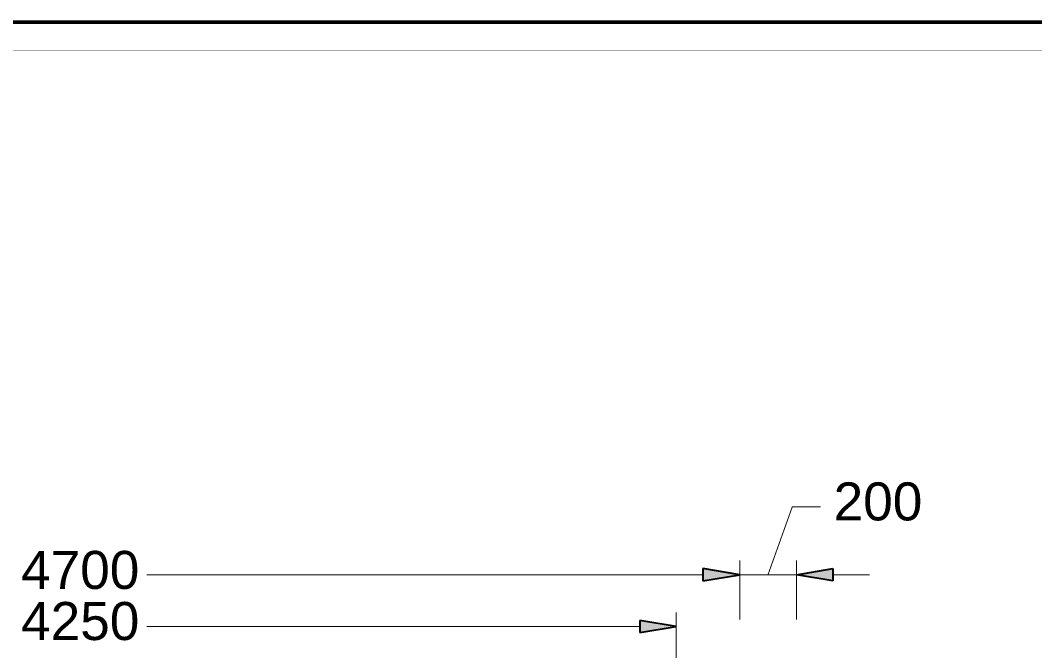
# Model space of a CAD drawing. Header units: millimetres. Extents: x 72 to 769, y 17 to 576.
# Drawn here: x 188.8 to 282.1, y 518.2 to 576.1 of the extents above; entities that cross this region are included whole.
import ezdxf

# ---------------------------------------------------------------- set-up
doc = ezdxf.new("R2010")
doc.units = ezdxf.units.MM
for name, color, linetype in [('H', 7, 'Continuous'), ('P', 7, 'Continuous'), ('T', 7, 'Continuous')]:
    doc.layers.add(name, color=color, linetype=linetype)

msp = doc.modelspace()

# ---------------------------------------------------------------- hatches: boundary and pattern name
at = {"layer": 'H', "linetype": 'Continuous'}
for points in [[(251.601, 524.581), (251.601, 525.727), (254.988, 525.127), (251.601, 524.581)], [(251.601, 524.581), (251.601, 525.727), (254.988, 525.127), (251.601, 524.581)], [(263.543, 524.581), (260.191, 525.127), (263.543, 525.727), (263.543, 524.581)], [(245.798, 519.836), (245.798, 520.947), (249.149, 520.383), (245.798, 519.836)]]:
    msp.add_hatch(color=256, dxfattribs=at).paths.add_polyline_path(points)

# ---------------------------------------------------------------- linework, layer by layer
at = {"layer": 'P', "color": 1, "const_width": 0.339}
msp.add_lwpolyline([(72.602, 575.98), (768.015, 575.98), (768.015, 17.639), (72.602, 17.639), (72.602, 575.98)], dxfattribs=at)
at = {"layer": 'P'}
for points, const_width in [([(75.195, 573.405), (765.44, 573.405), (765.44, 20.232), (75.195, 20.232), (75.195, 573.405)], 0.042), ([(257.563, 525.145), (259.803, 531.407), (262.396, 531.407)], 0.085), ([(254.988, 521.035), (254.988, 526.486)], 0.085), ([(254.988, 521.035), (254.988, 526.486)], 0.085), ([(260.191, 521.035), (260.191, 526.486)], 0.085), ([(251.583, 525.145), (200.448, 525.145)], 0.085), ([(251.583, 525.145), (248.25, 525.145)], 0.085), ([(260.191, 525.145), (254.988, 525.145)], 0.085), ([(263.525, 525.145), (266.912, 525.145)], 0.085), ([(249.132, 516.29), (249.132, 521.705)], 0.085), ([(245.798, 520.4), (200.448, 520.4)], 0.085)]:
    msp.add_lwpolyline(points, dxfattribs=dict(at, const_width=const_width))
for points in [[(251.583, 525.727), (251.583, 524.581)], [(254.988, 525.145), (251.583, 525.727)], [(251.583, 525.727), (251.583, 524.581)], [(254.988, 525.145), (251.583, 525.727)], [(251.583, 524.581), (254.988, 525.145)], [(251.583, 524.581), (254.988, 525.145)], [(260.191, 525.145), (263.525, 525.727)], [(263.525, 524.581), (260.191, 525.145)], [(263.525, 525.727), (263.525, 524.581)], [(245.798, 520.947), (245.798, 519.853)], [(249.132, 520.4), (245.798, 520.947)], [(245.798, 519.853), (249.132, 520.4)]]:
    msp.add_lwpolyline(points, dxfattribs=at)

# ---------------------------------------------------------------- texts
at = {"layer": 'T', "char_height": 3.5, "attachment_point": 7}
for s, insert in [('{\\fArial|b0|i0|c0|p18;200}', (263.6, 530.1)), ('{\\fArial|b0|i0|c0|p18;4700}', (188.9, 523.8)), ('{\\fArial|b0|i0|c0|p18;4250}', (188.9, 519.1))]:
    msp.add_mtext(s, dxfattribs=dict(at, insert=insert))

doc.saveas('drawing.dxf')
